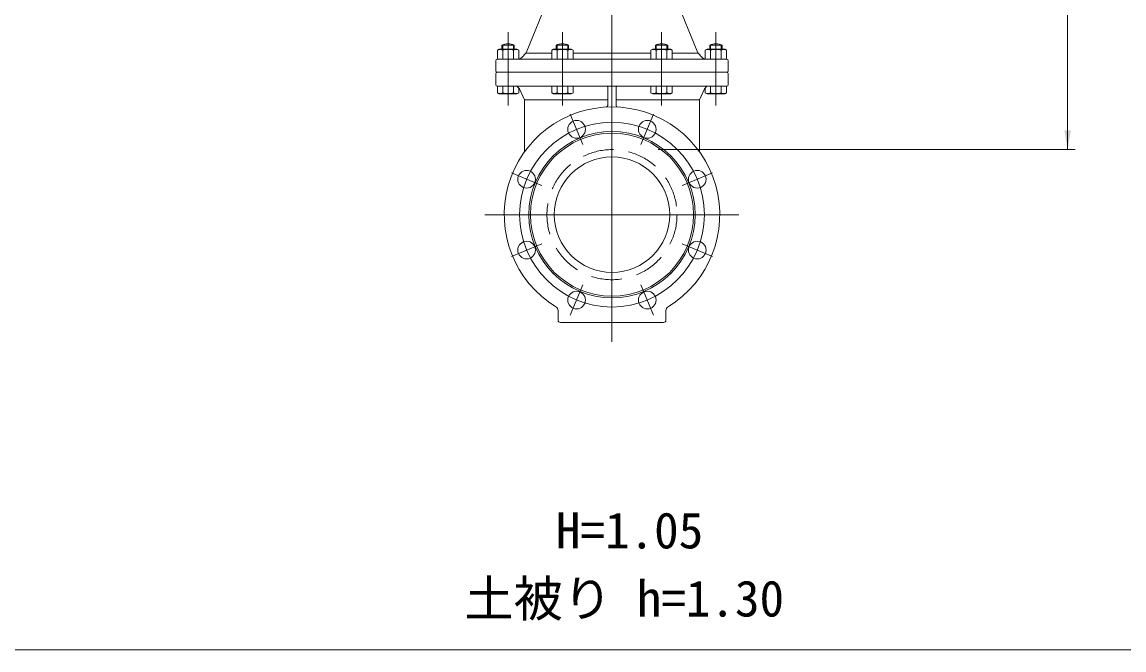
# Model space of a CAD drawing. Units: millimetres, scale not verified. Extents: x -6861 to 6861, y -5221 to 5221.
# Drawn here: x 2456 to 3888, y 732 to 1548 of the extents above; entities that cross this region are included whole.
import ezdxf
from ezdxf.enums import TextEntityAlignment as Align

# ---------------------------------------------------------------- set-up
doc = ezdxf.new("R2010")
doc.units = ezdxf.units.MM
doc.header["$LTSCALE"] = 20
doc.linetypes.add('DASHED2', pattern=[3, 2, -1])
for name, color, linetype, lineweight in [('0-3_HIDEN', 7, 'DASHED2', 18), ('0-4_TEMP', 3, 'Continuous', 18), ('0-6_仕切弁', 7, 'Continuous', 18), ('0-7_寸法', 1, 'Continuous', 18)]:
    doc.layers.add(name, color=color, linetype=linetype, lineweight=lineweight)
doc.layers.add('0-8_注釈', color=1, linetype='Continuous')
doc.styles.add('ＭＳ ゴシック', font='')
doc.styles.get('ＭＳ ゴシック').set_extended_font_data('MS Gothic')

msp = doc.modelspace()

# ---------------------------------------------------------------- linework, layer by layer
at = {"layer": '0-3_HIDEN'}
msp.add_circle((3222.8, 1297.85), 84.5, dxfattribs=at)
at = {"layer": '0-4_TEMP'}
for p, q in [((3222.8, 2086.16), (3222.8, 1237.32)), ((3222.8, 1784.35), (3222.8, 1132.85)), ((3087.8, 1439.85), (3087.8, 1534.85)), ((3158.3, 1439.85), (3158.3, 1534.85)), ((3287.3, 1439.85), (3287.3, 1534.85)), ((3357.8, 1439.85), (3357.8, 1534.85)), ((3168.65, 1428.58), (3185.1, 1388.85)), ((3276.95, 1428.58), (3260.49, 1388.85)), ((3092.07, 1352), (3131.79, 1335.54)), ((3353.53, 1352), (3313.8, 1335.54)), ((3387.8, 1297.85), (3057.8, 1297.85)), ((3092.07, 1243.7), (3131.79, 1260.15)), ((3353.53, 1243.7), (3313.8, 1260.15)), ((3168.65, 1167.12), (3185.1, 1206.84)), ((3276.95, 1167.12), (3260.49, 1206.84)), ((1260.93, 732.35), (6860.93, 732.35))]:
    msp.add_line(p, q, dxfattribs=at)
msp.add_circle((3222.8, 1297.85), 120, dxfattribs=at)
at = {"layer": '0-6_仕切弁'}
for p, q in [((3155.15, 1616.49), (3111.45, 1508.22)), ((3290.44, 1616.49), (3334.14, 1508.22)), ((3079.8, 1517.85), (3095.8, 1517.85)), ((3079.8, 1517.85), (3079.8, 1512.85)), ((3080.88, 1518.37), (3080.88, 1512.85)), ((3094.72, 1518.37), (3094.72, 1512.85)), ((3095.8, 1517.85), (3095.8, 1512.85)), ((3150.3, 1517.85), (3166.3, 1517.85)), ((3150.3, 1517.85), (3150.3, 1512.85)), ((3151.38, 1518.37), (3151.38, 1512.85)), ((3165.22, 1518.37), (3165.22, 1512.85)), ((3166.3, 1517.85), (3166.3, 1512.85)), ((3279.3, 1517.85), (3295.3, 1517.85)), ((3279.3, 1517.85), (3279.3, 1512.85)), ((3280.38, 1518.37), (3280.38, 1512.85)), ((3294.22, 1518.37), (3294.22, 1512.85)), ((3295.3, 1517.85), (3295.3, 1512.85)), ((3349.8, 1517.85), (3365.8, 1517.85)), ((3349.8, 1517.85), (3349.8, 1512.85)), ((3350.88, 1518.37), (3350.88, 1512.85)), ((3364.72, 1518.37), (3364.72, 1512.85)), ((3365.8, 1517.85), (3365.8, 1512.85)), ((3076.3, 1512.85), (3073.94, 1511.49)), ((3073.94, 1511.49), (3073.94, 1499.85)), ((3076.3, 1512.85), (3099.3, 1512.85)), ((3080.87, 1511.49), (3080.87, 1499.85)), ((3094.72, 1511.49), (3094.72, 1499.85)), ((3099.3, 1512.85), (3101.65, 1511.49)), ((3101.65, 1511.49), (3101.65, 1500.02)), ((3105.64, 1502.19), (3111.01, 1507.56)), ((3144.44, 1507.85), (3111.3, 1507.85)), ((3146.8, 1512.85), (3144.44, 1511.49)), ((3144.44, 1511.49), (3144.44, 1499.85)), ((3146.8, 1512.85), (3169.8, 1512.85)), ((3151.37, 1511.49), (3151.37, 1499.85)), ((3165.22, 1511.49), (3165.22, 1499.85)), ((3169.8, 1512.85), (3172.15, 1511.49)), ((3172.15, 1511.49), (3172.15, 1499.85)), ((3273.44, 1507.85), (3172.15, 1507.85)), ((3275.8, 1512.85), (3273.44, 1511.49)), ((3273.44, 1511.49), (3273.44, 1499.85)), ((3275.8, 1512.85), (3298.8, 1512.85)), ((3280.37, 1511.49), (3280.37, 1499.85)), ((3294.22, 1511.49), (3294.22, 1499.85)), ((3298.8, 1512.85), (3301.15, 1511.49)), ((3301.15, 1511.49), (3301.15, 1499.85)), ((3301.15, 1507.85), (3334.3, 1507.85)), ((3339.95, 1502.19), (3334.58, 1507.56)), ((3346.3, 1512.85), (3369.3, 1512.85)), ((3350.87, 1511.49), (3350.87, 1499.85)), ((3364.72, 1511.49), (3364.72, 1499.85)), ((3369.3, 1512.85), (3371.65, 1511.49)), ((3371.65, 1511.49), (3371.65, 1499.85)), ((3071.8, 1484.85), (3071.8, 1497.85)), ((3073.8, 1499.85), (3371.8, 1499.85)), ((3100.63, 1499.87), (3100.63, 1499.85)), ((3344.96, 1499.87), (3344.96, 1499.85)), ((3373.8, 1497.85), (3373.8, 1484.85)), ((3071.8, 1466.85), (3071.8, 1480.85)), ((3073.8, 1482.85), (3371.8, 1482.85)), ((3373.8, 1480.85), (3373.8, 1466.85)), ((3073.8, 1464.85), (3371.8, 1464.85)), ((3073.94, 1456.21), (3073.94, 1464.85)), ((3080.87, 1456.21), (3080.87, 1464.85)), ((3094.72, 1456.21), (3094.72, 1464.85)), ((3101.65, 1456.21), (3101.65, 1462.63)), ((3102.42, 1461.41), (3109.11, 1447.25)), ((3144.44, 1456.21), (3144.44, 1464.85)), ((3151.37, 1456.21), (3151.37, 1464.85)), ((3165.22, 1456.21), (3165.22, 1464.85)), ((3172.15, 1456.21), (3172.15, 1464.85)), ((3217.3, 1439.65), (3217.3, 1463.85)), ((3228.3, 1439.65), (3228.3, 1463.85)), ((3273.44, 1456.21), (3273.44, 1464.85)), ((3280.37, 1456.21), (3280.37, 1464.85)), ((3294.22, 1456.21), (3294.22, 1464.85)), ((3301.15, 1456.21), (3301.15, 1464.85)), ((3343.17, 1461.41), (3336.49, 1447.25)), ((3350.87, 1456.21), (3350.87, 1464.85)), ((3364.72, 1456.21), (3364.72, 1464.85)), ((3371.65, 1456.21), (3371.65, 1464.85)), ((3076.3, 1454.85), (3073.94, 1456.21)), ((3076.3, 1454.85), (3099.3, 1454.85)), ((3099.3, 1454.85), (3101.65, 1456.21)), ((3217.3, 1446.85), (3109.3, 1446.85)), ((3109.3, 1446.4), (3109.3, 1379.81)), ((3146.8, 1454.85), (3144.44, 1456.21)), ((3146.8, 1454.85), (3169.8, 1454.85)), ((3169.8, 1454.85), (3172.15, 1456.21)), ((3228.3, 1446.85), (3336.3, 1446.85)), ((3275.8, 1454.85), (3273.44, 1456.21)), ((3275.8, 1454.85), (3298.8, 1454.85)), ((3298.8, 1454.85), (3301.15, 1456.21)), ((3336.3, 1446.4), (3336.3, 1379.81)), ((3346.3, 1454.85), (3369.3, 1454.85)), ((3369.3, 1454.85), (3371.65, 1456.21)), ((3152.8, 1160.85), (3152.8, 1173.19)), ((3292.8, 1160.85), (3292.8, 1173.19)), ((3155.8, 1157.85), (3289.8, 1157.85))]:
    msp.add_line(p, q, dxfattribs=at)
for points in [[(3346.3, 1512.85), (3343.94, 1511.49), (3343.94, 1500.02)], [(3346.3, 1454.85), (3343.94, 1456.21), (3343.94, 1462.63)]]:
    msp.add_lwpolyline(points, dxfattribs=at)
for centre, radius in [((3176.87, 1408.71), 11.5), ((3268.72, 1408.71), 11.5), ((3222.8, 1297.85), 108), ((3222.8, 1297.85), 106), ((3222.8, 1297.85), 75), ((3111.93, 1343.77), 11.5), ((3333.66, 1343.77), 11.5), ((3111.93, 1251.92), 11.5), ((3333.66, 1251.92), 11.5), ((3176.87, 1186.98), 11.5), ((3268.72, 1186.98), 11.5)]:
    msp.add_circle(centre, radius, dxfattribs=at)
for centre, radius, start, end in [((3087.8, 1502.85), 17, 61.928, 118.072), ((3158.3, 1502.85), 17, 61.928, 118.072), ((3287.3, 1502.85), 17, 61.928, 118.072), ((3357.8, 1502.85), 17, 61.928, 118.072), ((3077.4, 1506.42), 6.13, 55.616, 115.616), ((3087.8, 1489.63), 22.93, 72.412, 107.588), ((3098.19, 1506.42), 6.13, 64.384, 124.384), ((3109.59, 1508.97), 2, 315, 338.018), ((3147.9, 1506.42), 6.13, 55.616, 115.616), ((3158.3, 1489.63), 22.93, 72.412, 107.588), ((3168.69, 1506.42), 6.13, 64.384, 124.384), ((3276.9, 1506.42), 6.13, 55.616, 115.616), ((3287.3, 1489.63), 22.93, 72.412, 107.588), ((3297.69, 1506.42), 6.13, 64.384, 124.384), ((3336, 1508.97), 2, 201.982, 225), ((3347.4, 1506.42), 6.13, 55.616, 115.616), ((3357.8, 1489.63), 22.93, 72.412, 107.588), ((3368.19, 1506.42), 6.13, 64.384, 124.384), ((3073.8, 1497.85), 2, 90, 180), ((3099.98, 1507.85), 8, 274.66, 315), ((3345.61, 1507.85), 8, 225, 265.34), ((3371.8, 1497.85), 2, 0, 90), ((3073.8, 1484.85), 2, 180, 270), ((3073.8, 1480.85), 2, 90, 180), ((3371.8, 1484.85), 2, 270, 0), ((3371.8, 1480.85), 2, 0, 90), ((3073.8, 1466.85), 2, 180, 270), ((3096.99, 1458.85), 6, 25.278, 90), ((3216.3, 1463.85), 1, 0, 90), ((3229.3, 1463.85), 1, 90, 180), ((3348.6, 1458.85), 6, 90, 154.722), ((3371.8, 1466.85), 2, 270, 0), ((3077.4, 1461.27), 6.13, 244.384, 304.384), ((3087.8, 1478.06), 22.93, 252.412, 287.588), ((3098.19, 1461.27), 6.13, 235.616, 295.616), ((3107.3, 1446.4), 2, 0, 25.278), ((3147.9, 1461.27), 6.13, 244.384, 304.384), ((3158.3, 1478.06), 22.93, 252.412, 287.588), ((3168.69, 1461.27), 6.13, 235.616, 295.616), ((3276.9, 1461.27), 6.13, 244.384, 304.384), ((3287.3, 1478.06), 22.93, 252.412, 287.588), ((3297.69, 1461.27), 6.13, 235.616, 295.616), ((3338.3, 1446.4), 2, 154.722, 180), ((3347.4, 1461.27), 6.13, 244.384, 304.384), ((3357.8, 1478.06), 22.93, 252.412, 287.588), ((3368.19, 1461.27), 6.13, 235.616, 295.616), ((3222.8, 1297.85), 140, 301.369, 238.631), ((3215.3, 1439.65), 2, 273.028, 0), ((3230.3, 1439.65), 2, 180, 266.972), ((3146.8, 1173.19), 6, 0, 58.631), ((3298.8, 1173.19), 6, 121.369, 180), ((3155.8, 1160.85), 3, 180, 270), ((3289.8, 1160.85), 3, 270, 0)]:
    msp.add_arc(centre, radius, start, end, dxfattribs=at)
at = {"layer": '0-7_寸法'}
for p, q in [((3814.83, 1382.35), (3814.83, 2282.35)), ((3282.8, 1382.35), (3824.83, 1382.35))]:
    msp.add_line(p, q, dxfattribs=at)
msp.add_solid([(3810.66, 1407.35), (3814.83, 1382.35), (3818.99, 1407.35)], dxfattribs=at)

# ---------------------------------------------------------------- texts
at = {"layer": '0-8_注釈', "style": 'ＭＳ ゴシック'}
for s, p in [('H=1.05', (3149.87, 850.15)), ('土被り h=1.30', (3031.01, 761.7))]:
    msp.add_text(s, height=46.92, dxfattribs=at).set_placement(p, align=Align.BOTTOM_LEFT)

doc.saveas('drawing.dxf')
